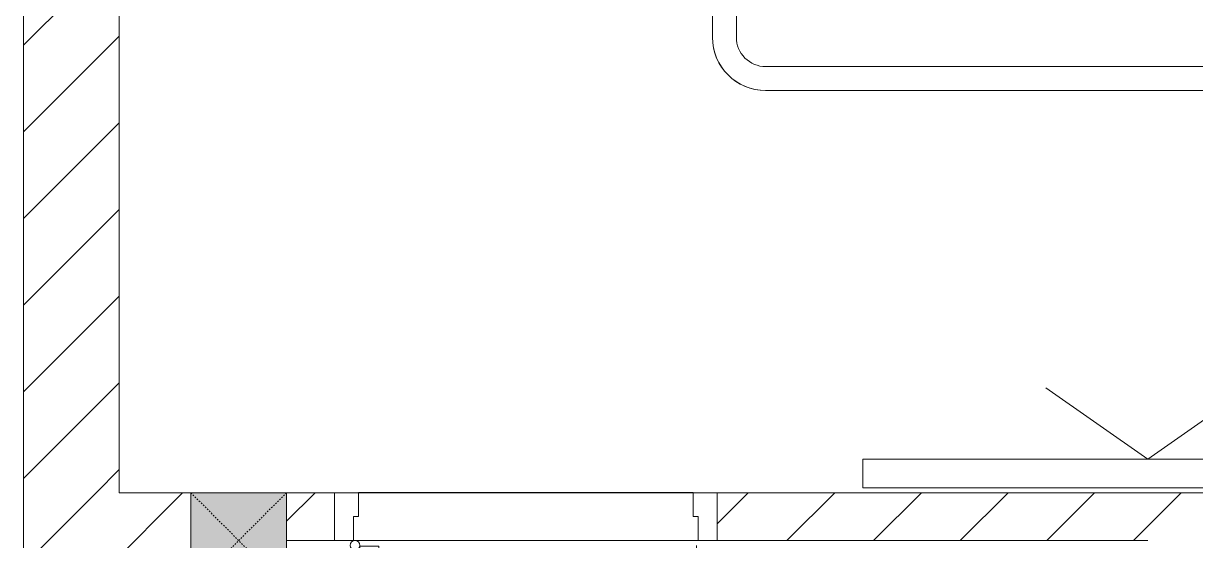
# Model space of a CAD drawing. Header units: millimetres. Extents: x 1591 to 239243, y -15958 to 82755.
# Drawn here: x 220501 to 222951, y 58637 to 59717 of the extents above; entities that cross this region are included whole.
import ezdxf

# ---------------------------------------------------------------- set-up
doc = ezdxf.new("R2010")
doc.units = ezdxf.units.MM
doc.linetypes.add('Dash_2_', pattern=[6, 3, -3])
for name, color, linetype, lineweight in [('0-1', 250, 'Continuous', 5), ('A-DETL-GENF-1', 9, 'Continuous', 9), ('A-DOOR-1', 254, 'Continuous', 9), ('A-DOOR-2', 9, 'Continuous', 9), ('A-FLOR', 192, 'Continuous', 9), ('A-FLOR-2', 9, 'Continuous', 9), ('A-WALL-1', 253, 'Continuous', 18), ('A-WALL-2', 9, 'Continuous', 9), ('A-WALL-3', 113, 'Continuous', 18), ('A-WALL-PATT-1', 10, 'Continuous', 9), ('A-WALL-PATT-2', 111, 'Continuous', 9), ('I-FURN-1', 254, 'Continuous', 9), ('S-COLS', 52, 'Continuous', 9), ('S-COLS-6', 52, 'Continuous', 18), ('S-COLS-HDLN', 52, 'Dash_2_', 9)]:
    doc.layers.add(name, color=color, linetype=linetype, lineweight=lineweight)
pattern_1 = [(45, (0, 0), (-90.50967, 90.50967), [])]
pattern_2 = [(45, (101998.83, 0), (-90.50967, 90.50967), [])]

# ---------------------------------------------------------------- blocks, each defined once
blk = doc.blocks.new('DOOR_CW_01 CANH MO-PANEL KINH - DIG_02-800x2200-CỬA NHÔM KÍNH-401063-TKCS_MB TẦNG 5')
at = {"layer": 'A-DETL-GENF-1'}
for p, q in [((-347, -182), (-347, -62)), ((-347, -62), (-307, -62)), ((-307, -62), (-307, -182)), ((-307, -182), (-347, -182)), ((-347, -196), (-341, -196)), ((-347, -638), (-347, -196)), ((-341, -196), (-341, -182)), ((-341, -182), (-313, -182)), ((-313, -182), (-313, -196)), ((-307, -196), (-313, -196)), ((-307, -196), (-307, -638)), ((-383.9, -611.2), (-377.3, -615.8)), ((-270.1, -611.2), (-276.7, -615.8)), ((-392, -637), (-392, -716.5)), ((-384, -699.5), (-384, -637)), ((-270, -699.5), (-270, -637)), ((-262, -637), (-262, -716.5)), ((-347, -638), (-341, -638)), ((-307, -652), (-347, -652)), ((-347, -652), (-347, -772)), ((-341, -652), (-341, -638)), ((-313, -652), (-341, -652)), ((-307, -638), (-313, -638)), ((-313, -638), (-313, -652)), ((-307, -772), (-307, -652)), ((-349, -703.5), (-380, -703.5)), ((-349, -692.2), (-349, -731.8)), ((-347, -692.2), (-349, -692.2)), ((-347, -692.2), (-347, -731.8)), ((-307, -692.2), (-307, -731.8)), ((-307, -692.2), (-305, -692.2)), ((-305, -692.2), (-305, -731.8)), ((-305, -703.5), (-274, -703.5)), ((-349, -720.5), (-388, -720.5)), ((-349, -731.8), (-347, -731.8)), ((-305, -731.8), (-307, -731.8)), ((-305, -720.5), (-266, -720.5)), ((-347, -772), (-307, -772))]:
    blk.add_line(p, q, dxfattribs=at)
blk.add_circle((-357, -60), 10, dxfattribs=at)
for centre, radius, start, end in [((-357, -60), 714, 268, 0), ((-347, -637), 45, 145, 180), ((-307, -637), 45, 360, 35), ((-347, -637), 37, 145, 180), ((-307, -637), 37, 0, 35), ((-380, -699.5), 4, 180, 270), ((-274, -699.5), 4, 270, 0), ((-388, -716.5), 4, 180, 270), ((-266, -716.5), 4, 270, 0)]:
    blk.add_arc(centre, radius, start, end, dxfattribs=at)
at = {"layer": 'A-DOOR-2'}
for p, q in [((-400, -50), (-400, 50)), ((-400, 50), (-350, 50)), ((-350, 50), (-350, 0)), ((350, 0), (350, 50)), ((350, 50), (400, 50)), ((400, 50), (400, -50)), ((-360, 0), (-360, -50)), ((-350, 0), (-360, 0)), ((360, 0), (350, 0)), ((360, -50), (360, 0)), ((-360, -50), (-400, -50)), ((-357, -50), (-332, -50)), ((400, -50), (360, -50))]:
    blk.add_line(p, q, dxfattribs=at)
blk = doc.blocks.new('GIUONG NGU-2TAB-1600x2000 - GIUONG NGU-2TAB-1600x2000-901192-TKCS_MB TẦNG 5')
at = {"layer": 'I-FURN-1'}
for p, q in [((569.6, 2050), (1997.1, 2050)), ((1997.1, 2050), (569.6, 2050)), ((1997.1, 2000), (569.6, 2000)), ((2058.2, 100), (2058.2, 1938.9)), ((2108.2, 1938.9), (2108.2, 50)), ((2108.2, 50), (2108.2, 1938.9))]:
    blk.add_line(p, q, dxfattribs=at)
for radius, start in [(111.1, 0), (111.1, 360), (61.1, 360)]:
    blk.add_arc((1997.1, 1938.9), radius, start, 90, dxfattribs=at)
blk = doc.blocks.new('KE TIVI-2 - KE TIVI-2-885819-TKCS_MB TẦNG 5')
at = {"layer": 'I-FURN-1'}
for p, q in [((-595.6, 0), (-595.6, -60)), ((595.6, 0), (-595.6, 0)), ((595.6, -60), (595.6, 0)), ((-595.6, -60), (595.6, -60)), ((0, -60), (-245.7, -232.1)), ((213, -209.1), (0, -60))]:
    blk.add_line(p, q, dxfattribs=at)
blk = doc.blocks.new('NCV_TKTC_TANG 5_rvt-1-TKCS_MB TẦNG 5')
at = {"layer": 'A-WALL-PATT-1'}
h = blk.add_hatch(dxfattribs=at)
h.set_pattern_fill('FP_1', color=256, style=0, pattern_type=2)
h.set_pattern_definition(pattern_1)
h.paths.add_polyline_path([(120852.6, 58636.9), (120852.6, 58736.9), (119952.6, 58736.9), (119952.6, 58636.9), (120596.4, 58636.9)])
h.paths.add_polyline_path([(119152.6, 58636.9), (119152.6, 58736.9), (119052.6, 58736.9), (119052.6, 58636.9)])
h = blk.add_hatch(dxfattribs=at)
h.set_pattern_fill('FP_1', color=256, style=0, pattern_type=2)
h.set_pattern_definition(pattern_1)
h.paths.add_polyline_path([(120872.9, 58636.9), (122752.6, 58636.9), (122752.4, 58736.9), (120852.6, 58736.9), (120852.6, 58636.9)])
h = blk.add_hatch(dxfattribs=at)
h.set_pattern_fill('FP_1', color=256, style=0, pattern_type=2)
h.set_pattern_definition(pattern_1)
h.paths.add_polyline_path([(120852.6, 56836.9), (120952.6, 56836.9), (120952.6, 58636.9), (120852.6, 58635.9), (120852.6, 56950.1)])
at = {"layer": 'A-FLOR-2'}
for p, q in [((119902.6, 58737), (119202.6, 58737)), ((119202.6, 58736.9), (119902.6, 58736.9)), ((119052.6, 58636.9), (119052.6, 56736.9)), ((119192.6, 58637), (119912.6, 58637))]:
    blk.add_line(p, q, dxfattribs=at)
at = {"layer": 'A-WALL-1'}
for p, q in [((119152.6, 58736.9), (119052.6, 58736.9)), ((119052.6, 58736.9), (119052.6, 58636.9)), ((120852.6, 58736.9), (119952.6, 58736.9)), ((122752.6, 58736.9), (120852.6, 58736.9)), ((119052.6, 58636.9), (119152.6, 58636.9)), ((119952.6, 58636.9), (120852.6, 58636.9))]:
    blk.add_line(p, q, dxfattribs=at)
at = {"layer": 'A-WALL-2'}
for p, q in [((119202.6, 58736.9), (119902.6, 58736.9)), ((119912.6, 58636.9), (119192.6, 58636.9))]:
    blk.add_line(p, q, dxfattribs=at)
at = {"layer": 'A-DOOR-1'}
blk.add_blockref('DOOR_CW_01 CANH MO-PANEL KINH - DIG_02-800x2200-CỬA NHÔM KÍNH-401063-TKCS_MB TẦNG 5', (119552.6, 58686.9), dxfattribs=at)
at = {"layer": 'I-FURN-1', "rotation": 180}
for name, p in [('GIUONG NGU-2TAB-1600x2000 - GIUONG NGU-2TAB-1600x2000-901192-TKCS_MB TẦNG 5', (122051, 61626.9)), ('KE TIVI-2 - KE TIVI-2-885819-TKCS_MB TẦNG 5', (120852.6, 58746.9))]:
    blk.add_blockref(name, p, dxfattribs=at)
blk = doc.blocks.new('G1_SOF - BO TRU - 200x200-3055084-TKCS_MB TẦNG 5')
at = {"layer": 'S-COLS'}
blk.add_hatch(color=256, dxfattribs=at).paths.add_polyline_path([(8.4, 100), (-100, 100), (-100, -100), (100, -100), (100, 100)])
at = {"layer": 'S-COLS-6'}
for p, q in [((-100, 100), (100, 100)), ((-100, -100), (-100, 100)), ((100, 100), (100, -100)), ((100, -100), (-100, -100))]:
    blk.add_line(p, q, dxfattribs=at)
at = {"layer": 'S-COLS-HDLN'}
for p, q in [((100, -100), (-100, 100)), ((-100, -100), (100, 100))]:
    blk.add_line(p, q, dxfattribs=at)

msp = doc.modelspace()

# ---------------------------------------------------------------- hatches: boundary and pattern name
at = {"layer": 'A-WALL-PATT-2'}
h = msp.add_hatch(dxfattribs=at)
h.set_pattern_fill('FP_1', color=256, style=0, pattern_type=2)
h.set_pattern_definition(pattern_2)
h.paths.add_polyline_path([(220501.4, 58736.9), (220701.4, 58736.9), (220701.4, 61636.9), (220501.4, 61636.9), (220501.4, 58737)])
h = msp.add_hatch(dxfattribs=at)
h.set_pattern_fill('FP_1', color=256, style=0, pattern_type=2)
h.set_pattern_definition(pattern_2)
h.paths.add_polyline_path([(220601.2, 58536.9), (220851.3, 58536.9), (220851.2, 58736.9), (220501.3, 58736.8), (220501.3, 58536.9), (220601, 58536.9)])

# ---------------------------------------------------------------- linework, layer by layer
at = {"layer": 'A-FLOR'}
msp.add_line((220501.3, 58736.9), (220501.3, 61836.9), dxfattribs=at)
at = {"layer": 'A-WALL-3'}
for p, q in [((220501.4, 61836.9), (220501.4, 58736.9)), ((220701.4, 58736.9), (220701.4, 61636.9)), ((220501.3, 58736.9), (220501.3, 57686.9)), ((220851.3, 58736.9), (220701.4, 58736.9))]:
    msp.add_line(p, q, dxfattribs=at)

# ---------------------------------------------------------------- block references
at = {"layer": '0-1'}
msp.add_blockref('NCV_TKTC_TANG 5_rvt-1-TKCS_MB TẦNG 5', (101998.8, 0), dxfattribs=at)
at = {"layer": 'S-COLS', "rotation": 180}
msp.add_blockref('G1_SOF - BO TRU - 200x200-3055084-TKCS_MB TẦNG 5', (220951.3, 58636.9), dxfattribs=at)

doc.saveas('drawing.dxf')
